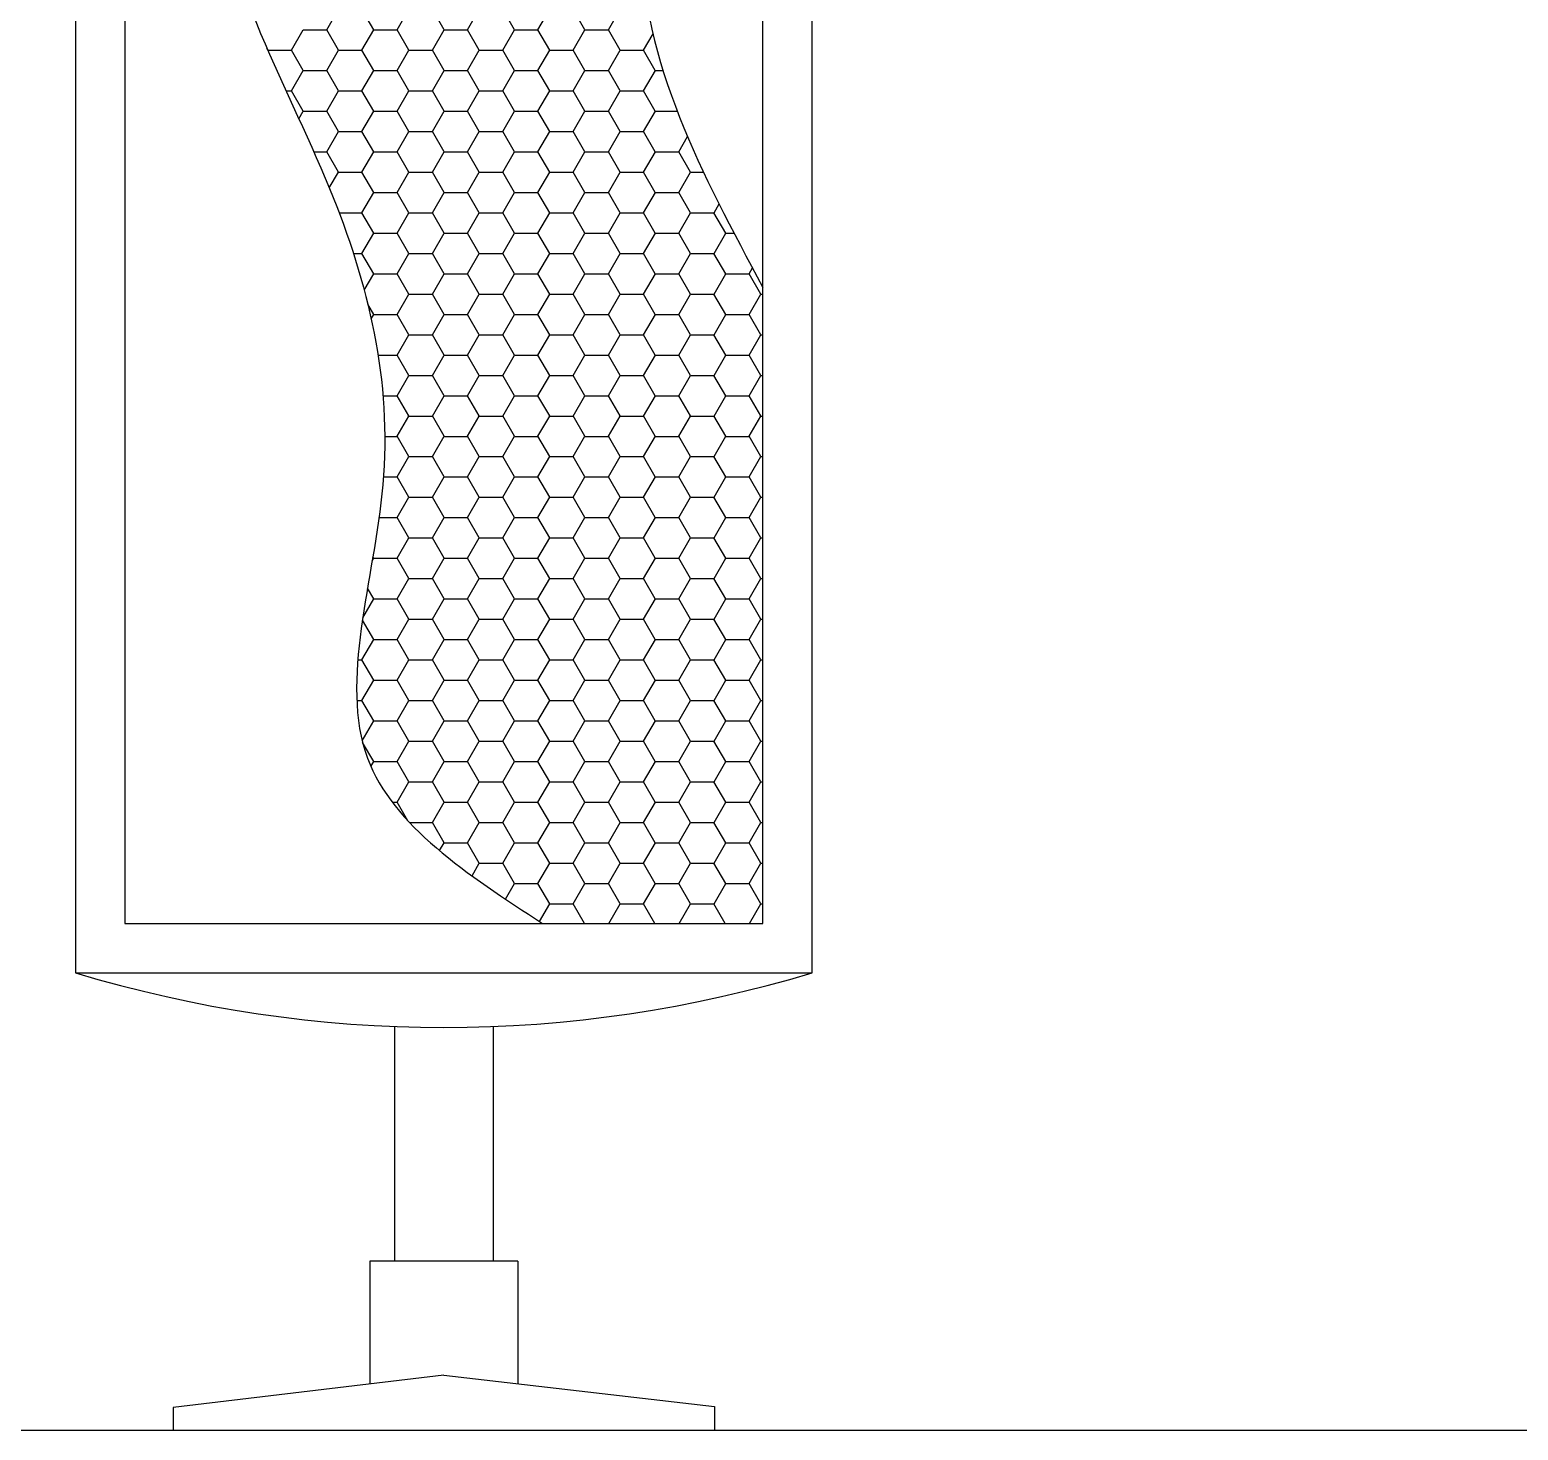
# Model space of a CAD drawing. Header units: inches. Extents: x 11.8 to 54.3, y 10.8 to 35.6.
# Drawn here: x 21.657 to 22.261, y 26.498 to 27.067 of the extents above; entities that cross this region are included whole.
import ezdxf

# ---------------------------------------------------------------- set-up
doc = ezdxf.new("R2010")
doc.units = ezdxf.units.IN
doc.header["$MEASUREMENT"] = 0
for name, color, linetype in [('02', 2, 'Continuous'), ('1', 1, 'Continuous'), ('4', 4, 'Continuous')]:
    doc.layers.add(name, color=color, linetype=linetype)

msp = doc.modelspace()

# ---------------------------------------------------------------- linework, layer by layer
at = {"layer": '02'}
for p, q in [((21.77732, 27.06665), (21.78208, 27.0749)), ((21.79635, 27.06665), (21.79159, 27.0749)), ((21.80589, 27.06665), (21.81065, 27.0749)), ((21.82493, 27.06665), (21.82017, 27.0749)), ((21.83447, 27.06665), (21.83923, 27.0749)), ((21.8535, 27.06665), (21.84874, 27.0749)), ((21.86304, 27.06665), (21.8678, 27.0749)), ((21.88208, 27.06665), (21.87732, 27.0749)), ((21.89162, 27.06665), (21.89638, 27.0749)), ((21.76303, 27.0584), (21.76779, 27.06665)), ((21.76778, 27.06664), (21.77731, 27.06664)), ((21.78207, 27.05841), (21.7773, 27.06665)), ((21.7916, 27.0584), (21.79637, 27.06665)), ((21.79636, 27.06664), (21.80588, 27.06664)), ((21.81064, 27.05841), (21.80588, 27.06665)), ((21.82018, 27.0584), (21.82494, 27.06665)), ((21.82493, 27.06664), (21.83446, 27.06664)), ((21.83922, 27.05841), (21.83445, 27.06665)), ((21.84875, 27.0584), (21.85352, 27.06665)), ((21.85351, 27.06664), (21.86303, 27.06664)), ((21.86779, 27.05841), (21.86303, 27.06665)), ((21.87733, 27.0584), (21.88209, 27.06665)), ((21.88208, 27.06664), (21.89161, 27.06664)), ((21.89637, 27.05841), (21.8916, 27.06665)), ((21.9059, 27.0584), (21.90972, 27.06501)), ((21.75349, 27.05841), (21.75303, 27.05921)), ((21.75343, 27.05828), (21.7535, 27.0584)), ((21.75349, 27.05839), (21.76302, 27.05839)), ((21.76778, 27.05016), (21.76302, 27.05841)), ((21.77732, 27.05015), (21.78208, 27.0584)), ((21.78207, 27.05839), (21.79159, 27.05839)), ((21.79635, 27.05016), (21.79159, 27.05841)), ((21.80589, 27.05015), (21.81065, 27.0584)), ((21.81064, 27.05839), (21.82017, 27.05839)), ((21.82493, 27.05016), (21.82017, 27.05841)), ((21.83447, 27.05015), (21.83923, 27.0584)), ((21.83922, 27.05839), (21.84874, 27.05839)), ((21.8535, 27.05016), (21.84874, 27.05841)), ((21.86304, 27.05015), (21.8678, 27.0584)), ((21.86779, 27.05839), (21.87732, 27.05839)), ((21.88208, 27.05016), (21.87732, 27.05841)), ((21.89162, 27.05015), (21.89638, 27.0584)), ((21.89637, 27.05839), (21.90589, 27.05839)), ((21.91065, 27.05016), (21.90589, 27.05841)), ((21.76303, 27.0419), (21.76779, 27.05015)), ((21.76778, 27.05014), (21.77731, 27.05014)), ((21.78207, 27.04191), (21.7773, 27.05016)), ((21.7916, 27.0419), (21.79637, 27.05015)), ((21.79636, 27.05014), (21.80588, 27.05014)), ((21.81064, 27.04191), (21.80588, 27.05016)), ((21.82018, 27.0419), (21.82494, 27.05015)), ((21.82493, 27.05014), (21.83446, 27.05014)), ((21.83922, 27.04191), (21.83445, 27.05016)), ((21.84875, 27.0419), (21.85352, 27.05015)), ((21.85351, 27.05014), (21.86303, 27.05014)), ((21.86779, 27.04191), (21.86303, 27.05016)), ((21.87733, 27.0419), (21.88209, 27.05015)), ((21.88208, 27.05014), (21.89161, 27.05014)), ((21.89637, 27.04191), (21.8916, 27.05016)), ((21.9059, 27.0419), (21.91067, 27.05015)), ((21.91066, 27.05014), (21.91379, 27.05014)), ((21.76079, 27.0419), (21.76302, 27.0419)), ((21.76778, 27.03366), (21.76302, 27.04191)), ((21.77732, 27.03365), (21.78208, 27.0419)), ((21.78207, 27.0419), (21.79159, 27.0419)), ((21.79635, 27.03366), (21.79159, 27.04191)), ((21.80589, 27.03365), (21.81065, 27.0419)), ((21.81064, 27.0419), (21.82017, 27.0419)), ((21.82493, 27.03366), (21.82017, 27.04191)), ((21.83447, 27.03365), (21.83923, 27.0419)), ((21.83922, 27.0419), (21.84874, 27.0419)), ((21.8535, 27.03366), (21.84874, 27.04191)), ((21.86304, 27.03365), (21.8678, 27.0419)), ((21.86779, 27.0419), (21.87732, 27.0419)), ((21.88208, 27.03366), (21.87732, 27.04191)), ((21.89162, 27.03365), (21.89638, 27.0419)), ((21.89637, 27.0419), (21.90589, 27.0419)), ((21.91065, 27.03366), (21.90589, 27.04191)), ((21.76599, 27.03054), (21.76779, 27.03365)), ((21.76778, 27.03365), (21.77731, 27.03365)), ((21.78207, 27.02541), (21.7773, 27.03366)), ((21.7916, 27.02541), (21.79637, 27.03365)), ((21.79636, 27.03365), (21.80588, 27.03365)), ((21.81064, 27.02541), (21.80588, 27.03366)), ((21.82018, 27.02541), (21.82494, 27.03365)), ((21.82493, 27.03365), (21.83446, 27.03365)), ((21.83922, 27.02541), (21.83445, 27.03366)), ((21.84875, 27.02541), (21.85352, 27.03365)), ((21.85351, 27.03365), (21.86303, 27.03365)), ((21.86779, 27.02541), (21.86303, 27.03366)), ((21.87733, 27.02541), (21.88209, 27.03365)), ((21.88208, 27.03365), (21.89161, 27.03365)), ((21.89637, 27.02541), (21.8916, 27.03366)), ((21.9059, 27.02541), (21.91067, 27.03365)), ((21.91066, 27.03365), (21.91956, 27.03365)), ((21.77732, 27.01716), (21.78208, 27.02541)), ((21.78207, 27.0254), (21.79159, 27.0254)), ((21.79635, 27.01716), (21.79159, 27.02541)), ((21.80589, 27.01716), (21.81065, 27.02541)), ((21.81064, 27.0254), (21.82017, 27.0254)), ((21.82493, 27.01716), (21.82017, 27.02541)), ((21.83447, 27.01716), (21.83923, 27.02541)), ((21.83922, 27.0254), (21.84874, 27.0254)), ((21.8535, 27.01716), (21.84874, 27.02541)), ((21.86304, 27.01716), (21.8678, 27.02541)), ((21.86779, 27.0254), (21.87732, 27.0254)), ((21.88208, 27.01716), (21.87732, 27.02541)), ((21.89162, 27.01716), (21.89638, 27.02541)), ((21.89637, 27.0254), (21.90589, 27.0254)), ((21.91065, 27.01716), (21.90589, 27.02541)), ((21.92019, 27.01716), (21.92375, 27.02331)), ((21.77205, 27.01715), (21.77731, 27.01715)), ((21.78207, 27.00891), (21.7773, 27.01716)), ((21.7916, 27.00891), (21.79637, 27.01716)), ((21.79636, 27.01715), (21.80588, 27.01715)), ((21.81064, 27.00891), (21.80588, 27.01716)), ((21.82018, 27.00891), (21.82494, 27.01716)), ((21.82493, 27.01715), (21.83446, 27.01715)), ((21.83922, 27.00891), (21.83445, 27.01716)), ((21.84875, 27.00891), (21.85352, 27.01716)), ((21.85351, 27.01715), (21.86303, 27.01715)), ((21.86779, 27.00891), (21.86303, 27.01716)), ((21.87733, 27.00891), (21.88209, 27.01716)), ((21.88208, 27.01715), (21.89161, 27.01715)), ((21.89637, 27.00891), (21.8916, 27.01716)), ((21.9059, 27.00891), (21.91067, 27.01716)), ((21.91066, 27.01715), (21.92018, 27.01715)), ((21.92494, 27.00891), (21.92018, 27.01716)), ((21.77835, 27.00245), (21.78208, 27.00891)), ((21.78207, 27.0089), (21.79159, 27.0089)), ((21.79635, 27.00066), (21.79159, 27.00891)), ((21.80589, 27.00066), (21.81065, 27.00891)), ((21.81064, 27.0089), (21.82017, 27.0089)), ((21.82493, 27.00066), (21.82017, 27.00891)), ((21.83447, 27.00066), (21.83923, 27.00891)), ((21.83922, 27.0089), (21.84874, 27.0089)), ((21.8535, 27.00066), (21.84874, 27.00891)), ((21.86304, 27.00066), (21.8678, 27.00891)), ((21.86779, 27.0089), (21.87732, 27.0089)), ((21.88208, 27.00066), (21.87732, 27.00891)), ((21.89162, 27.00066), (21.89638, 27.00891)), ((21.89637, 27.0089), (21.90589, 27.0089)), ((21.91065, 27.00066), (21.90589, 27.00891)), ((21.92019, 27.00066), (21.92495, 27.00891)), ((21.92494, 27.0089), (21.93022, 27.0089)), ((21.7916, 26.99241), (21.79637, 27.00066)), ((21.79636, 27.00065), (21.80588, 27.00065)), ((21.81064, 26.99241), (21.80588, 27.00066)), ((21.82018, 26.99241), (21.82494, 27.00066)), ((21.82493, 27.00065), (21.83446, 27.00065)), ((21.83922, 26.99241), (21.83445, 27.00066)), ((21.84875, 26.99241), (21.85352, 27.00066)), ((21.85351, 27.00065), (21.86303, 27.00065)), ((21.86779, 26.99241), (21.86303, 27.00066)), ((21.87733, 26.99241), (21.88209, 27.00066)), ((21.88208, 27.00065), (21.89161, 27.00065)), ((21.89637, 26.99241), (21.8916, 27.00066)), ((21.9059, 26.99241), (21.91067, 27.00066)), ((21.91066, 27.00065), (21.92018, 27.00065)), ((21.92494, 26.99241), (21.92018, 27.00066)), ((21.78232, 26.9924), (21.79159, 26.9924)), ((21.79635, 26.98417), (21.79159, 26.99241)), ((21.80589, 26.98416), (21.81065, 26.99241)), ((21.81064, 26.9924), (21.82017, 26.9924)), ((21.82493, 26.98417), (21.82017, 26.99241)), ((21.83447, 26.98416), (21.83923, 26.99241)), ((21.83922, 26.9924), (21.84874, 26.9924)), ((21.8535, 26.98417), (21.84874, 26.99241)), ((21.86304, 26.98416), (21.8678, 26.99241)), ((21.86779, 26.9924), (21.87732, 26.9924)), ((21.88208, 26.98417), (21.87732, 26.99241)), ((21.89162, 26.98416), (21.89638, 26.99241)), ((21.89637, 26.9924), (21.90589, 26.9924)), ((21.91065, 26.98417), (21.90589, 26.99241)), ((21.92019, 26.98416), (21.92495, 26.99241)), ((21.92494, 26.9924), (21.93447, 26.9924)), ((21.93923, 26.98417), (21.93447, 26.99241)), ((21.93448, 26.99241), (21.93653, 26.99597)), ((21.7916, 26.97591), (21.79637, 26.98416)), ((21.79636, 26.98415), (21.80588, 26.98415)), ((21.81064, 26.97592), (21.80588, 26.98417)), ((21.82018, 26.97591), (21.82494, 26.98416)), ((21.82493, 26.98415), (21.83446, 26.98415)), ((21.83922, 26.97592), (21.83445, 26.98417)), ((21.84875, 26.97591), (21.85352, 26.98416)), ((21.85351, 26.98415), (21.86303, 26.98415)), ((21.86779, 26.97592), (21.86303, 26.98417)), ((21.87733, 26.97591), (21.88209, 26.98416)), ((21.88208, 26.98415), (21.89161, 26.98415)), ((21.89637, 26.97592), (21.8916, 26.98417)), ((21.9059, 26.97591), (21.91067, 26.98416)), ((21.91066, 26.98415), (21.92018, 26.98415)), ((21.92494, 26.97592), (21.92018, 26.98417)), ((21.93448, 26.97591), (21.93924, 26.98416)), ((21.93923, 26.98415), (21.9426, 26.98415)), ((21.78812, 26.9759), (21.79159, 26.9759)), ((21.79635, 26.96767), (21.79159, 26.97592)), ((21.80589, 26.96766), (21.81065, 26.97591)), ((21.81064, 26.9759), (21.82017, 26.9759)), ((21.82493, 26.96767), (21.82017, 26.97592)), ((21.83447, 26.96766), (21.83923, 26.97591)), ((21.83922, 26.9759), (21.84874, 26.9759)), ((21.8535, 26.96767), (21.84874, 26.97592)), ((21.86304, 26.96766), (21.8678, 26.97591)), ((21.86779, 26.9759), (21.87732, 26.9759)), ((21.88208, 26.96767), (21.87732, 26.97592)), ((21.89162, 26.96766), (21.89638, 26.97591)), ((21.89637, 26.9759), (21.90589, 26.9759)), ((21.91065, 26.96767), (21.90589, 26.97592)), ((21.92019, 26.96766), (21.92495, 26.97591)), ((21.92494, 26.9759), (21.93447, 26.9759)), ((21.93923, 26.96767), (21.93447, 26.97592)), ((21.94877, 26.96766), (21.95012, 26.97001)), ((21.79252, 26.961), (21.79637, 26.96766)), ((21.79636, 26.96766), (21.80588, 26.96766)), ((21.81064, 26.95942), (21.80588, 26.96767)), ((21.82018, 26.95941), (21.82494, 26.96766)), ((21.82493, 26.96766), (21.83446, 26.96766)), ((21.83922, 26.95942), (21.83445, 26.96767)), ((21.84875, 26.95941), (21.85352, 26.96766)), ((21.85351, 26.96766), (21.86303, 26.96766)), ((21.86779, 26.95942), (21.86303, 26.96767)), ((21.87733, 26.95941), (21.88209, 26.96766)), ((21.88208, 26.96766), (21.89161, 26.96766)), ((21.89637, 26.95942), (21.8916, 26.96767)), ((21.9059, 26.95941), (21.91067, 26.96766)), ((21.91066, 26.96766), (21.92018, 26.96766)), ((21.92494, 26.95942), (21.92018, 26.96767)), ((21.93448, 26.95941), (21.93924, 26.96766)), ((21.93923, 26.96766), (21.94876, 26.96766)), ((21.95352, 26.95942), (21.94875, 26.96767)), ((21.80589, 26.95117), (21.81065, 26.95941)), ((21.81064, 26.95941), (21.82017, 26.95941)), ((21.82493, 26.95117), (21.82017, 26.95942)), ((21.83447, 26.95117), (21.83923, 26.95941)), ((21.83922, 26.95941), (21.84874, 26.95941)), ((21.8535, 26.95117), (21.84874, 26.95942)), ((21.86304, 26.95117), (21.8678, 26.95941)), ((21.86779, 26.95941), (21.87732, 26.95941)), ((21.88208, 26.95117), (21.87732, 26.95942)), ((21.89162, 26.95117), (21.89638, 26.95941)), ((21.89637, 26.95941), (21.90589, 26.95941)), ((21.91065, 26.95117), (21.90589, 26.95942)), ((21.92019, 26.95117), (21.92495, 26.95941)), ((21.92494, 26.95941), (21.93447, 26.95941)), ((21.93923, 26.95117), (21.93447, 26.95942)), ((21.94877, 26.95117), (21.95353, 26.95941)), ((21.95352, 26.95941), (21.95436, 26.95941)), ((21.79635, 26.95117), (21.79398, 26.95528)), ((21.79535, 26.9494), (21.79637, 26.95117)), ((21.79636, 26.95116), (21.80588, 26.95116)), ((21.81064, 26.94292), (21.80588, 26.95117)), ((21.82018, 26.94292), (21.82494, 26.95117)), ((21.82493, 26.95116), (21.83446, 26.95116)), ((21.83922, 26.94292), (21.83445, 26.95117)), ((21.84875, 26.94292), (21.85352, 26.95117)), ((21.85351, 26.95116), (21.86303, 26.95116)), ((21.86779, 26.94292), (21.86303, 26.95117)), ((21.87733, 26.94292), (21.88209, 26.95117)), ((21.88208, 26.95116), (21.89161, 26.95116)), ((21.89637, 26.94292), (21.8916, 26.95117)), ((21.9059, 26.94292), (21.91067, 26.95117)), ((21.91066, 26.95116), (21.92018, 26.95116)), ((21.92494, 26.94292), (21.92018, 26.95117)), ((21.93448, 26.94292), (21.93924, 26.95117)), ((21.93923, 26.95116), (21.94876, 26.95116)), ((21.95352, 26.94292), (21.94875, 26.95117)), ((21.80589, 26.93467), (21.81065, 26.94292)), ((21.81064, 26.94291), (21.82017, 26.94291)), ((21.82493, 26.93467), (21.82017, 26.94292)), ((21.83447, 26.93467), (21.83923, 26.94292)), ((21.83922, 26.94291), (21.84874, 26.94291)), ((21.8535, 26.93467), (21.84874, 26.94292)), ((21.86304, 26.93467), (21.8678, 26.94292)), ((21.86779, 26.94291), (21.87732, 26.94291)), ((21.88208, 26.93467), (21.87732, 26.94292)), ((21.89162, 26.93467), (21.89638, 26.94292)), ((21.89637, 26.94291), (21.90589, 26.94291)), ((21.91065, 26.93467), (21.90589, 26.94292)), ((21.92019, 26.93467), (21.92495, 26.94292)), ((21.92494, 26.94291), (21.93447, 26.94291)), ((21.93923, 26.93467), (21.93447, 26.94292)), ((21.94877, 26.93467), (21.95353, 26.94292)), ((21.95352, 26.94291), (21.95436, 26.94291)), ((21.79813, 26.93466), (21.80588, 26.93466)), ((21.81064, 26.92642), (21.80588, 26.93467)), ((21.82018, 26.92642), (21.82494, 26.93467)), ((21.82493, 26.93466), (21.83446, 26.93466)), ((21.83922, 26.92642), (21.83445, 26.93467)), ((21.84875, 26.92642), (21.85352, 26.93467)), ((21.85351, 26.93466), (21.86303, 26.93466)), ((21.86779, 26.92642), (21.86303, 26.93467)), ((21.87733, 26.92642), (21.88209, 26.93467)), ((21.88208, 26.93466), (21.89161, 26.93466)), ((21.89637, 26.92642), (21.8916, 26.93467)), ((21.9059, 26.92642), (21.91067, 26.93467)), ((21.91066, 26.93466), (21.92018, 26.93466)), ((21.92494, 26.92642), (21.92018, 26.93467)), ((21.93448, 26.92642), (21.93924, 26.93467)), ((21.93923, 26.93466), (21.94876, 26.93466)), ((21.95352, 26.92642), (21.94875, 26.93467)), ((21.80589, 26.91817), (21.81065, 26.92642)), ((21.81064, 26.92641), (21.82017, 26.92641)), ((21.82493, 26.91817), (21.82017, 26.92642)), ((21.83447, 26.91817), (21.83923, 26.92642)), ((21.83922, 26.92641), (21.84874, 26.92641)), ((21.8535, 26.91817), (21.84874, 26.92642)), ((21.86304, 26.91817), (21.8678, 26.92642)), ((21.86779, 26.92641), (21.87732, 26.92641)), ((21.88208, 26.91817), (21.87732, 26.92642)), ((21.89162, 26.91817), (21.89638, 26.92642)), ((21.89637, 26.92641), (21.90589, 26.92641)), ((21.91065, 26.91817), (21.90589, 26.92642)), ((21.92019, 26.91817), (21.92495, 26.92642)), ((21.92494, 26.92641), (21.93447, 26.92641)), ((21.93923, 26.91817), (21.93447, 26.92642)), ((21.94877, 26.91817), (21.95353, 26.92642)), ((21.95352, 26.92641), (21.95436, 26.92641)), ((21.80011, 26.91816), (21.80588, 26.91816)), ((21.81064, 26.90993), (21.80588, 26.91817)), ((21.82018, 26.90992), (21.82494, 26.91817)), ((21.82493, 26.91816), (21.83446, 26.91816)), ((21.83922, 26.90993), (21.83445, 26.91817)), ((21.84875, 26.90992), (21.85352, 26.91817)), ((21.85351, 26.91816), (21.86303, 26.91816)), ((21.86779, 26.90993), (21.86303, 26.91817)), ((21.87733, 26.90992), (21.88209, 26.91817)), ((21.88208, 26.91816), (21.89161, 26.91816)), ((21.89637, 26.90993), (21.8916, 26.91817)), ((21.9059, 26.90992), (21.91067, 26.91817)), ((21.91066, 26.91816), (21.92018, 26.91816)), ((21.92494, 26.90993), (21.92018, 26.91817)), ((21.93448, 26.90992), (21.93924, 26.91817)), ((21.93923, 26.91816), (21.94876, 26.91816)), ((21.95352, 26.90993), (21.94875, 26.91817)), ((21.80589, 26.90167), (21.81065, 26.90992)), ((21.81064, 26.90991), (21.82017, 26.90991)), ((21.82493, 26.90168), (21.82017, 26.90993)), ((21.83447, 26.90167), (21.83923, 26.90992)), ((21.83922, 26.90991), (21.84874, 26.90991)), ((21.8535, 26.90168), (21.84874, 26.90993)), ((21.86304, 26.90167), (21.8678, 26.90992)), ((21.86779, 26.90991), (21.87732, 26.90991)), ((21.88208, 26.90168), (21.87732, 26.90993)), ((21.89162, 26.90167), (21.89638, 26.90992)), ((21.89637, 26.90991), (21.90589, 26.90991)), ((21.91065, 26.90168), (21.90589, 26.90993)), ((21.92019, 26.90167), (21.92495, 26.90992)), ((21.92494, 26.90991), (21.93447, 26.90991)), ((21.93923, 26.90168), (21.93447, 26.90993)), ((21.94877, 26.90167), (21.95353, 26.90992)), ((21.95352, 26.90991), (21.95436, 26.90991)), ((21.80085, 26.90166), (21.80588, 26.90166)), ((21.81064, 26.89343), (21.80588, 26.90168)), ((21.82018, 26.89342), (21.82494, 26.90167)), ((21.82493, 26.90166), (21.83446, 26.90166)), ((21.83922, 26.89343), (21.83445, 26.90168)), ((21.84875, 26.89342), (21.85352, 26.90167)), ((21.85351, 26.90166), (21.86303, 26.90166)), ((21.86779, 26.89343), (21.86303, 26.90168)), ((21.87733, 26.89342), (21.88209, 26.90167)), ((21.88208, 26.90166), (21.89161, 26.90166)), ((21.89637, 26.89343), (21.8916, 26.90168)), ((21.9059, 26.89342), (21.91067, 26.90167)), ((21.91066, 26.90166), (21.92018, 26.90166)), ((21.92494, 26.89343), (21.92018, 26.90168)), ((21.93448, 26.89342), (21.93924, 26.90167)), ((21.93923, 26.90166), (21.94876, 26.90166)), ((21.95352, 26.89343), (21.94875, 26.90168)), ((21.80589, 26.88517), (21.81065, 26.89342)), ((21.81064, 26.89342), (21.82017, 26.89342)), ((21.82493, 26.88518), (21.82017, 26.89343)), ((21.83447, 26.88517), (21.83923, 26.89342)), ((21.83922, 26.89342), (21.84874, 26.89342)), ((21.8535, 26.88518), (21.84874, 26.89343)), ((21.86304, 26.88517), (21.8678, 26.89342)), ((21.86779, 26.89342), (21.87732, 26.89342)), ((21.88208, 26.88518), (21.87732, 26.89343)), ((21.89162, 26.88517), (21.89638, 26.89342)), ((21.89637, 26.89342), (21.90589, 26.89342)), ((21.91065, 26.88518), (21.90589, 26.89343)), ((21.92019, 26.88517), (21.92495, 26.89342)), ((21.92494, 26.89342), (21.93447, 26.89342)), ((21.93923, 26.88518), (21.93447, 26.89343)), ((21.94877, 26.88517), (21.95353, 26.89342)), ((21.95352, 26.89342), (21.95436, 26.89342)), ((21.80031, 26.88517), (21.80588, 26.88517)), ((21.81064, 26.87693), (21.80588, 26.88518)), ((21.82018, 26.87693), (21.82494, 26.88517)), ((21.82493, 26.88517), (21.83446, 26.88517)), ((21.83922, 26.87693), (21.83445, 26.88518)), ((21.84875, 26.87693), (21.85352, 26.88517)), ((21.85351, 26.88517), (21.86303, 26.88517)), ((21.86779, 26.87693), (21.86303, 26.88518)), ((21.87733, 26.87693), (21.88209, 26.88517)), ((21.88208, 26.88517), (21.89161, 26.88517)), ((21.89637, 26.87693), (21.8916, 26.88518)), ((21.9059, 26.87693), (21.91067, 26.88517)), ((21.91066, 26.88517), (21.92018, 26.88517)), ((21.92494, 26.87693), (21.92018, 26.88518)), ((21.93448, 26.87693), (21.93924, 26.88517)), ((21.93923, 26.88517), (21.94876, 26.88517)), ((21.95352, 26.87693), (21.94875, 26.88518)), ((21.80589, 26.86868), (21.81065, 26.87693)), ((21.81064, 26.87692), (21.82017, 26.87692)), ((21.82493, 26.86868), (21.82017, 26.87693)), ((21.83447, 26.86868), (21.83923, 26.87693)), ((21.83922, 26.87692), (21.84874, 26.87692)), ((21.8535, 26.86868), (21.84874, 26.87693)), ((21.86304, 26.86868), (21.8678, 26.87693)), ((21.86779, 26.87692), (21.87732, 26.87692)), ((21.88208, 26.86868), (21.87732, 26.87693)), ((21.89162, 26.86868), (21.89638, 26.87693)), ((21.89637, 26.87692), (21.90589, 26.87692)), ((21.91065, 26.86868), (21.90589, 26.87693)), ((21.92019, 26.86868), (21.92495, 26.87693)), ((21.92494, 26.87692), (21.93447, 26.87692)), ((21.93923, 26.86868), (21.93447, 26.87693)), ((21.94877, 26.86868), (21.95353, 26.87693)), ((21.95352, 26.87692), (21.95436, 26.87692)), ((21.79851, 26.86867), (21.80588, 26.86867)), ((21.81064, 26.86043), (21.80588, 26.86868)), ((21.82018, 26.86043), (21.82494, 26.86868)), ((21.82493, 26.86867), (21.83446, 26.86867)), ((21.83922, 26.86043), (21.83445, 26.86868)), ((21.84875, 26.86043), (21.85352, 26.86868)), ((21.85351, 26.86867), (21.86303, 26.86867)), ((21.86779, 26.86043), (21.86303, 26.86868)), ((21.87733, 26.86043), (21.88209, 26.86868)), ((21.88208, 26.86867), (21.89161, 26.86867)), ((21.89637, 26.86043), (21.8916, 26.86868)), ((21.9059, 26.86043), (21.91067, 26.86868)), ((21.91066, 26.86867), (21.92018, 26.86867)), ((21.92494, 26.86043), (21.92018, 26.86868)), ((21.93448, 26.86043), (21.93924, 26.86868)), ((21.93923, 26.86867), (21.94876, 26.86867)), ((21.95352, 26.86043), (21.94875, 26.86868)), ((21.80589, 26.85218), (21.81065, 26.86043)), ((21.81064, 26.86042), (21.82017, 26.86042)), ((21.82493, 26.85218), (21.82017, 26.86043)), ((21.83447, 26.85218), (21.83923, 26.86043)), ((21.83922, 26.86042), (21.84874, 26.86042)), ((21.8535, 26.85218), (21.84874, 26.86043)), ((21.86304, 26.85218), (21.8678, 26.86043)), ((21.86779, 26.86042), (21.87732, 26.86042)), ((21.88208, 26.85218), (21.87732, 26.86043)), ((21.89162, 26.85218), (21.89638, 26.86043)), ((21.89637, 26.86042), (21.90589, 26.86042)), ((21.91065, 26.85218), (21.90589, 26.86043)), ((21.92019, 26.85218), (21.92495, 26.86043)), ((21.92494, 26.86042), (21.93447, 26.86042)), ((21.93923, 26.85218), (21.93447, 26.86043)), ((21.94877, 26.85218), (21.95353, 26.86043)), ((21.95352, 26.86042), (21.95436, 26.86042)), ((21.79573, 26.85108), (21.79637, 26.85218)), ((21.79635, 26.85218), (21.79602, 26.85277)), ((21.79636, 26.85217), (21.80588, 26.85217)), ((21.81064, 26.84393), (21.80588, 26.85218)), ((21.82018, 26.84393), (21.82494, 26.85218)), ((21.82493, 26.85217), (21.83446, 26.85217)), ((21.83922, 26.84393), (21.83445, 26.85218)), ((21.84875, 26.84393), (21.85352, 26.85218)), ((21.85351, 26.85217), (21.86303, 26.85217)), ((21.86779, 26.84393), (21.86303, 26.85218)), ((21.87733, 26.84393), (21.88209, 26.85218)), ((21.88208, 26.85217), (21.89161, 26.85217)), ((21.89637, 26.84393), (21.8916, 26.85218)), ((21.9059, 26.84393), (21.91067, 26.85218)), ((21.91066, 26.85217), (21.92018, 26.85217)), ((21.92494, 26.84393), (21.92018, 26.85218)), ((21.93448, 26.84393), (21.93924, 26.85218)), ((21.93923, 26.85217), (21.94876, 26.85217)), ((21.95352, 26.84393), (21.94875, 26.85218)), ((21.80589, 26.83568), (21.81065, 26.84393)), ((21.81064, 26.84392), (21.82017, 26.84392)), ((21.82493, 26.83569), (21.82017, 26.84393)), ((21.83447, 26.83568), (21.83923, 26.84393)), ((21.83922, 26.84392), (21.84874, 26.84392)), ((21.8535, 26.83569), (21.84874, 26.84393)), ((21.86304, 26.83568), (21.8678, 26.84393)), ((21.86779, 26.84392), (21.87732, 26.84392)), ((21.88208, 26.83569), (21.87732, 26.84393)), ((21.89162, 26.83568), (21.89638, 26.84393)), ((21.89637, 26.84392), (21.90589, 26.84392)), ((21.91065, 26.83569), (21.90589, 26.84393)), ((21.92019, 26.83568), (21.92495, 26.84393)), ((21.92494, 26.84392), (21.93447, 26.84392)), ((21.93923, 26.83569), (21.93447, 26.84393)), ((21.94877, 26.83568), (21.95353, 26.84393)), ((21.95352, 26.84392), (21.95436, 26.84392)), ((21.79192, 26.82798), (21.79637, 26.83568)), ((21.79635, 26.83569), (21.79385, 26.84003)), ((21.79636, 26.83567), (21.80588, 26.83567)), ((21.81064, 26.82744), (21.80588, 26.83569)), ((21.82018, 26.82743), (21.82494, 26.83568)), ((21.82493, 26.83567), (21.83446, 26.83567)), ((21.83922, 26.82744), (21.83445, 26.83569)), ((21.84875, 26.82743), (21.85352, 26.83568)), ((21.85351, 26.83567), (21.86303, 26.83567)), ((21.86779, 26.82744), (21.86303, 26.83569)), ((21.87733, 26.82743), (21.88209, 26.83568)), ((21.88208, 26.83567), (21.89161, 26.83567)), ((21.89637, 26.82744), (21.8916, 26.83569)), ((21.9059, 26.82743), (21.91067, 26.83568)), ((21.91066, 26.83567), (21.92018, 26.83567)), ((21.92494, 26.82744), (21.92018, 26.83569)), ((21.93448, 26.82743), (21.93924, 26.83568)), ((21.93923, 26.83567), (21.94876, 26.83567)), ((21.95352, 26.82744), (21.94875, 26.83569)), ((21.79635, 26.81919), (21.79179, 26.82709)), ((21.80589, 26.81918), (21.81065, 26.82743)), ((21.81064, 26.82742), (21.82017, 26.82742)), ((21.82493, 26.81919), (21.82017, 26.82744)), ((21.83447, 26.81918), (21.83923, 26.82743)), ((21.83922, 26.82742), (21.84874, 26.82742)), ((21.8535, 26.81919), (21.84874, 26.82744)), ((21.86304, 26.81918), (21.8678, 26.82743)), ((21.86779, 26.82742), (21.87732, 26.82742)), ((21.88208, 26.81919), (21.87732, 26.82744)), ((21.89162, 26.81918), (21.89638, 26.82743)), ((21.89637, 26.82742), (21.90589, 26.82742)), ((21.91065, 26.81919), (21.90589, 26.82744)), ((21.92019, 26.81918), (21.92495, 26.82743)), ((21.92494, 26.82742), (21.93447, 26.82742)), ((21.93923, 26.81919), (21.93447, 26.82744)), ((21.94877, 26.81918), (21.95353, 26.82743)), ((21.95352, 26.82742), (21.95436, 26.82742)), ((21.7916, 26.81093), (21.79637, 26.81918)), ((21.79636, 26.81918), (21.80588, 26.81918)), ((21.81064, 26.81094), (21.80588, 26.81919)), ((21.82018, 26.81093), (21.82494, 26.81918)), ((21.82493, 26.81918), (21.83446, 26.81918)), ((21.83922, 26.81094), (21.83445, 26.81919)), ((21.84875, 26.81093), (21.85352, 26.81918)), ((21.85351, 26.81918), (21.86303, 26.81918)), ((21.86779, 26.81094), (21.86303, 26.81919)), ((21.87733, 26.81093), (21.88209, 26.81918)), ((21.88208, 26.81918), (21.89161, 26.81918)), ((21.89637, 26.81094), (21.8916, 26.81919)), ((21.9059, 26.81093), (21.91067, 26.81918)), ((21.91066, 26.81918), (21.92018, 26.81918)), ((21.92494, 26.81094), (21.92018, 26.81919)), ((21.93448, 26.81093), (21.93924, 26.81918)), ((21.93923, 26.81918), (21.94876, 26.81918)), ((21.95352, 26.81094), (21.94875, 26.81919)), ((21.78991, 26.81093), (21.79159, 26.81093)), ((21.79635, 26.80269), (21.79159, 26.81094)), ((21.80589, 26.80269), (21.81065, 26.81093)), ((21.81064, 26.81093), (21.82017, 26.81093)), ((21.82493, 26.80269), (21.82017, 26.81094)), ((21.83447, 26.80269), (21.83923, 26.81093)), ((21.83922, 26.81093), (21.84874, 26.81093)), ((21.8535, 26.80269), (21.84874, 26.81094)), ((21.86304, 26.80269), (21.8678, 26.81093)), ((21.86779, 26.81093), (21.87732, 26.81093)), ((21.88208, 26.80269), (21.87732, 26.81094)), ((21.89162, 26.80269), (21.89638, 26.81093)), ((21.89637, 26.81093), (21.90589, 26.81093)), ((21.91065, 26.80269), (21.90589, 26.81094)), ((21.92019, 26.80269), (21.92495, 26.81093)), ((21.92494, 26.81093), (21.93447, 26.81093)), ((21.93923, 26.80269), (21.93447, 26.81094)), ((21.94877, 26.80269), (21.95353, 26.81093)), ((21.95352, 26.81093), (21.95436, 26.81093)), ((21.7916, 26.79444), (21.79637, 26.80269)), ((21.79636, 26.80268), (21.80588, 26.80268)), ((21.81064, 26.79444), (21.80588, 26.80269)), ((21.82018, 26.79444), (21.82494, 26.80269)), ((21.82493, 26.80268), (21.83446, 26.80268)), ((21.83922, 26.79444), (21.83445, 26.80269)), ((21.84875, 26.79444), (21.85352, 26.80269)), ((21.85351, 26.80268), (21.86303, 26.80268)), ((21.86779, 26.79444), (21.86303, 26.80269)), ((21.87733, 26.79444), (21.88209, 26.80269)), ((21.88208, 26.80268), (21.89161, 26.80268)), ((21.89637, 26.79444), (21.8916, 26.80269)), ((21.9059, 26.79444), (21.91067, 26.80269)), ((21.91066, 26.80268), (21.92018, 26.80268)), ((21.92494, 26.79444), (21.92018, 26.80269)), ((21.93448, 26.79444), (21.93924, 26.80269)), ((21.93923, 26.80268), (21.94876, 26.80268)), ((21.95352, 26.79444), (21.94875, 26.80269)), ((21.7895, 26.79443), (21.79159, 26.79443)), ((21.79635, 26.78619), (21.79159, 26.79444)), ((21.80589, 26.78619), (21.81065, 26.79444)), ((21.81064, 26.79443), (21.82017, 26.79443)), ((21.82493, 26.78619), (21.82017, 26.79444)), ((21.83447, 26.78619), (21.83923, 26.79444)), ((21.83922, 26.79443), (21.84874, 26.79443)), ((21.8535, 26.78619), (21.84874, 26.79444)), ((21.86304, 26.78619), (21.8678, 26.79444)), ((21.86779, 26.79443), (21.87732, 26.79443)), ((21.88208, 26.78619), (21.87732, 26.79444)), ((21.89162, 26.78619), (21.89638, 26.79444)), ((21.89637, 26.79443), (21.90589, 26.79443)), ((21.91065, 26.78619), (21.90589, 26.79444)), ((21.92019, 26.78619), (21.92495, 26.79444)), ((21.92494, 26.79443), (21.93447, 26.79443)), ((21.93923, 26.78619), (21.93447, 26.79444)), ((21.94877, 26.78619), (21.95353, 26.79444)), ((21.95352, 26.79443), (21.95436, 26.79443)), ((21.7917, 26.77811), (21.79637, 26.78619)), ((21.79636, 26.78618), (21.80588, 26.78618)), ((21.81064, 26.77794), (21.80588, 26.78619)), ((21.82018, 26.77794), (21.82494, 26.78619)), ((21.82493, 26.78618), (21.83446, 26.78618)), ((21.83922, 26.77794), (21.83445, 26.78619)), ((21.84875, 26.77794), (21.85352, 26.78619)), ((21.85351, 26.78618), (21.86303, 26.78618)), ((21.86779, 26.77794), (21.86303, 26.78619)), ((21.87733, 26.77794), (21.88209, 26.78619)), ((21.88208, 26.78618), (21.89161, 26.78618)), ((21.89637, 26.77794), (21.8916, 26.78619)), ((21.9059, 26.77794), (21.91067, 26.78619)), ((21.91066, 26.78618), (21.92018, 26.78618)), ((21.92494, 26.77794), (21.92018, 26.78619)), ((21.93448, 26.77794), (21.93924, 26.78619)), ((21.93923, 26.78618), (21.94876, 26.78618)), ((21.95352, 26.77794), (21.94875, 26.78619)), ((21.79635, 26.76969), (21.79186, 26.77748)), ((21.80589, 26.76969), (21.81065, 26.77794)), ((21.81064, 26.77793), (21.82017, 26.77793)), ((21.82493, 26.76969), (21.82017, 26.77794)), ((21.83447, 26.76969), (21.83923, 26.77794)), ((21.83922, 26.77793), (21.84874, 26.77793)), ((21.8535, 26.76969), (21.84874, 26.77794)), ((21.86304, 26.76969), (21.8678, 26.77794)), ((21.86779, 26.77793), (21.87732, 26.77793)), ((21.88208, 26.76969), (21.87732, 26.77794)), ((21.89162, 26.76969), (21.89638, 26.77794)), ((21.89637, 26.77793), (21.90589, 26.77793)), ((21.91065, 26.76969), (21.90589, 26.77794)), ((21.92019, 26.76969), (21.92495, 26.77794)), ((21.92494, 26.77793), (21.93447, 26.77793)), ((21.93923, 26.76969), (21.93447, 26.77794)), ((21.94877, 26.76969), (21.95353, 26.77794)), ((21.95352, 26.77793), (21.95436, 26.77793)), ((21.79522, 26.76771), (21.79637, 26.76969)), ((21.79636, 26.76968), (21.80588, 26.76968)), ((21.81064, 26.76145), (21.80588, 26.76969)), ((21.82018, 26.76144), (21.82494, 26.76969)), ((21.82493, 26.76968), (21.83446, 26.76968)), ((21.83922, 26.76145), (21.83445, 26.76969)), ((21.84875, 26.76144), (21.85352, 26.76969)), ((21.85351, 26.76968), (21.86303, 26.76968)), ((21.86779, 26.76145), (21.86303, 26.76969)), ((21.87733, 26.76144), (21.88209, 26.76969)), ((21.88208, 26.76968), (21.89161, 26.76968)), ((21.89637, 26.76145), (21.8916, 26.76969)), ((21.9059, 26.76144), (21.91067, 26.76969)), ((21.91066, 26.76968), (21.92018, 26.76968)), ((21.92494, 26.76145), (21.92018, 26.76969)), ((21.93448, 26.76144), (21.93924, 26.76969)), ((21.93923, 26.76968), (21.94876, 26.76968)), ((21.95352, 26.76145), (21.94875, 26.76969)), ((21.80589, 26.75319), (21.81065, 26.76144)), ((21.81064, 26.76143), (21.82017, 26.76143)), ((21.82493, 26.7532), (21.82017, 26.76145)), ((21.83447, 26.75319), (21.83923, 26.76144)), ((21.83922, 26.76143), (21.84874, 26.76143)), ((21.8535, 26.7532), (21.84874, 26.76145)), ((21.86304, 26.75319), (21.8678, 26.76144)), ((21.86779, 26.76143), (21.87732, 26.76143)), ((21.88208, 26.7532), (21.87732, 26.76145)), ((21.89162, 26.75319), (21.89638, 26.76144)), ((21.89637, 26.76143), (21.90589, 26.76143)), ((21.91065, 26.7532), (21.90589, 26.76145)), ((21.92019, 26.75319), (21.92495, 26.76144)), ((21.92494, 26.76143), (21.93447, 26.76143)), ((21.93923, 26.7532), (21.93447, 26.76145)), ((21.94877, 26.75319), (21.95353, 26.76144)), ((21.95352, 26.76143), (21.95436, 26.76143)), ((21.8039, 26.75318), (21.80588, 26.75318)), ((21.81021, 26.7457), (21.80588, 26.7532)), ((21.82018, 26.74494), (21.82494, 26.75319)), ((21.82493, 26.75318), (21.83446, 26.75318)), ((21.83922, 26.74495), (21.83445, 26.7532)), ((21.84875, 26.74494), (21.85352, 26.75319)), ((21.85351, 26.75318), (21.86303, 26.75318)), ((21.86779, 26.74495), (21.86303, 26.7532)), ((21.87733, 26.74494), (21.88209, 26.75319)), ((21.88208, 26.75318), (21.89161, 26.75318)), ((21.89637, 26.74495), (21.8916, 26.7532)), ((21.9059, 26.74494), (21.91067, 26.75319)), ((21.91066, 26.75318), (21.92018, 26.75318)), ((21.92494, 26.74495), (21.92018, 26.7532)), ((21.93448, 26.74494), (21.93924, 26.75319)), ((21.93923, 26.75318), (21.94876, 26.75318)), ((21.95352, 26.74495), (21.94875, 26.7532)), ((21.81092, 26.74494), (21.82017, 26.74494)), ((21.82493, 26.7367), (21.82017, 26.74495)), ((21.83447, 26.73669), (21.83923, 26.74494)), ((21.83922, 26.74494), (21.84874, 26.74494)), ((21.8535, 26.7367), (21.84874, 26.74495)), ((21.86304, 26.73669), (21.8678, 26.74494)), ((21.86779, 26.74494), (21.87732, 26.74494)), ((21.88208, 26.7367), (21.87732, 26.74495)), ((21.89162, 26.73669), (21.89638, 26.74494)), ((21.89637, 26.74494), (21.90589, 26.74494)), ((21.91065, 26.7367), (21.90589, 26.74495)), ((21.92019, 26.73669), (21.92495, 26.74494)), ((21.92494, 26.74494), (21.93447, 26.74494)), ((21.93923, 26.7367), (21.93447, 26.74495)), ((21.94877, 26.73669), (21.95353, 26.74494)), ((21.95352, 26.74494), (21.95436, 26.74494)), ((21.82311, 26.73353), (21.82494, 26.73669)), ((21.82493, 26.73669), (21.83446, 26.73669)), ((21.83922, 26.72845), (21.83445, 26.7367)), ((21.84875, 26.72845), (21.85352, 26.73669)), ((21.85351, 26.73669), (21.86303, 26.73669)), ((21.86779, 26.72845), (21.86303, 26.7367)), ((21.87733, 26.72845), (21.88209, 26.73669)), ((21.88208, 26.73669), (21.89161, 26.73669)), ((21.89637, 26.72845), (21.8916, 26.7367)), ((21.9059, 26.72845), (21.91067, 26.73669)), ((21.91066, 26.73669), (21.92018, 26.73669)), ((21.92494, 26.72845), (21.92018, 26.7367)), ((21.93448, 26.72845), (21.93924, 26.73669)), ((21.93923, 26.73669), (21.94876, 26.73669)), ((21.95352, 26.72845), (21.94875, 26.7367)), ((21.83626, 26.7233), (21.83923, 26.72845)), ((21.83922, 26.72844), (21.84874, 26.72844)), ((21.8535, 26.7202), (21.84874, 26.72845)), ((21.86304, 26.7202), (21.8678, 26.72845)), ((21.86779, 26.72844), (21.87732, 26.72844)), ((21.88208, 26.7202), (21.87732, 26.72845)), ((21.89162, 26.7202), (21.89638, 26.72845)), ((21.89637, 26.72844), (21.90589, 26.72844)), ((21.91065, 26.7202), (21.90589, 26.72845)), ((21.92019, 26.7202), (21.92495, 26.72845)), ((21.92494, 26.72844), (21.93447, 26.72844)), ((21.93923, 26.7202), (21.93447, 26.72845)), ((21.94877, 26.7202), (21.95353, 26.72845)), ((21.95352, 26.72844), (21.95436, 26.72844)), ((21.84985, 26.71385), (21.85352, 26.7202)), ((21.85351, 26.72019), (21.86303, 26.72019)), ((21.86779, 26.71195), (21.86303, 26.7202)), ((21.87733, 26.71195), (21.88209, 26.7202)), ((21.88208, 26.72019), (21.89161, 26.72019)), ((21.89637, 26.71195), (21.8916, 26.7202)), ((21.9059, 26.71195), (21.91067, 26.7202)), ((21.91066, 26.72019), (21.92018, 26.72019)), ((21.92494, 26.71195), (21.92018, 26.7202)), ((21.93448, 26.71195), (21.93924, 26.7202)), ((21.93923, 26.72019), (21.94876, 26.72019)), ((21.95352, 26.71195), (21.94875, 26.7202)), ((21.86365, 26.70476), (21.8678, 26.71195)), ((21.86779, 26.71194), (21.87732, 26.71194)), ((21.88191, 26.70399), (21.87732, 26.71195)), ((21.89179, 26.70399), (21.89638, 26.71195)), ((21.89637, 26.71194), (21.90589, 26.71194)), ((21.91049, 26.70399), (21.90589, 26.71195)), ((21.92036, 26.70399), (21.92495, 26.71195)), ((21.92494, 26.71194), (21.93447, 26.71194)), ((21.93906, 26.70399), (21.93447, 26.71195)), ((21.94894, 26.70399), (21.95353, 26.71195)), ((21.95352, 26.71194), (21.95436, 26.71194)), ((21.67529, 26.68399), (21.97436, 26.68399))]:
    msp.add_line(p, q, dxfattribs=at)
for points in [[(21.80005, 27.63515), (21.85248, 27.53546), (21.83398, 27.38442), (21.91417, 27.27345), (21.90492, 27.10391), (21.95436, 26.96212)], [(21.69529, 27.39058), (21.7507, 27.27037), (21.73219, 27.13782), (21.77846, 27.00219), (21.80005, 26.88197), (21.79388, 26.77101), (21.86482, 26.70399)]]:
    msp.add_spline(points, degree=3, dxfattribs=at)
at = {"layer": '1'}
msp.add_line((12.11524, 26.49834), (32.44144, 26.49834), dxfattribs=at)
at = {"layer": '4'}
for p, q in [((21.69529, 27.63515), (21.69529, 26.70399)), ((21.95436, 26.70399), (21.95436, 27.63515)), ((21.67529, 27.51786), (21.67529, 26.68399)), ((21.97436, 26.68399), (21.97436, 27.51786)), ((21.69529, 26.70399), (21.95436, 26.70399)), ((21.80482, 26.66218), (21.80482, 26.56701)), ((21.84482, 26.66218), (21.84482, 26.56701)), ((21.79482, 26.56701), (21.79482, 26.51707)), ((21.85482, 26.56701), (21.79482, 26.56701)), ((21.85482, 26.56701), (21.85482, 26.5172)), ((21.82482, 26.52065), (21.715, 26.50752)), ((21.82482, 26.52065), (21.93465, 26.50801)), ((21.715, 26.50752), (21.715, 26.49834)), ((21.93465, 26.50801), (21.93465, 26.49834))]:
    msp.add_line(p, q, dxfattribs=at)
msp.add_arc((21.82482, 27.17642), 0.51463, 253.10762, 286.89238, dxfattribs=at)

doc.saveas('drawing.dxf')
